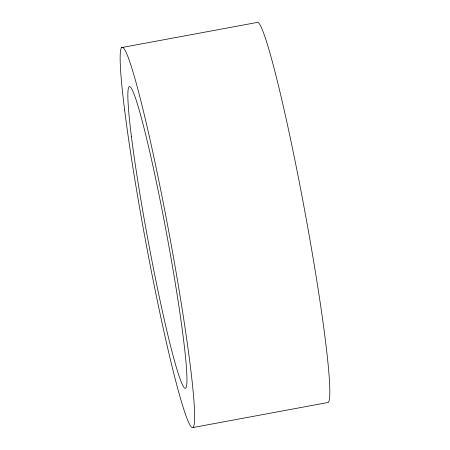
<?xml version="1.0" encoding="UTF-8"?>
<svg xmlns="http://www.w3.org/2000/svg" width="450" height="450" viewBox="0 0 450 450"><rect width="100%" height="100%" fill="white"/><g stroke="black" fill="none" stroke-linecap="round" stroke-linejoin="round"><path stroke-width="0.67" d="M121.714 47.565L256.854 22.5A193.438 12.268 79.5 0 1 303.266 202.939A193.438 12.268 79.5 0 1 328.286 402.435L193.146 427.5M131.394 136.316A153.456 9.731 79.5 0 0 182.599 385.054A153.456 9.731 79.5 0 0 158.293 191.227A153.456 9.731 79.5 0 0 131.394 136.316M124.611 109.946A193.438 12.268 79.5 0 0 189.157 423.495A193.438 12.268 79.5 0 0 158.518 179.162A193.438 12.268 79.5 0 0 124.611 109.946"/></g></svg>
